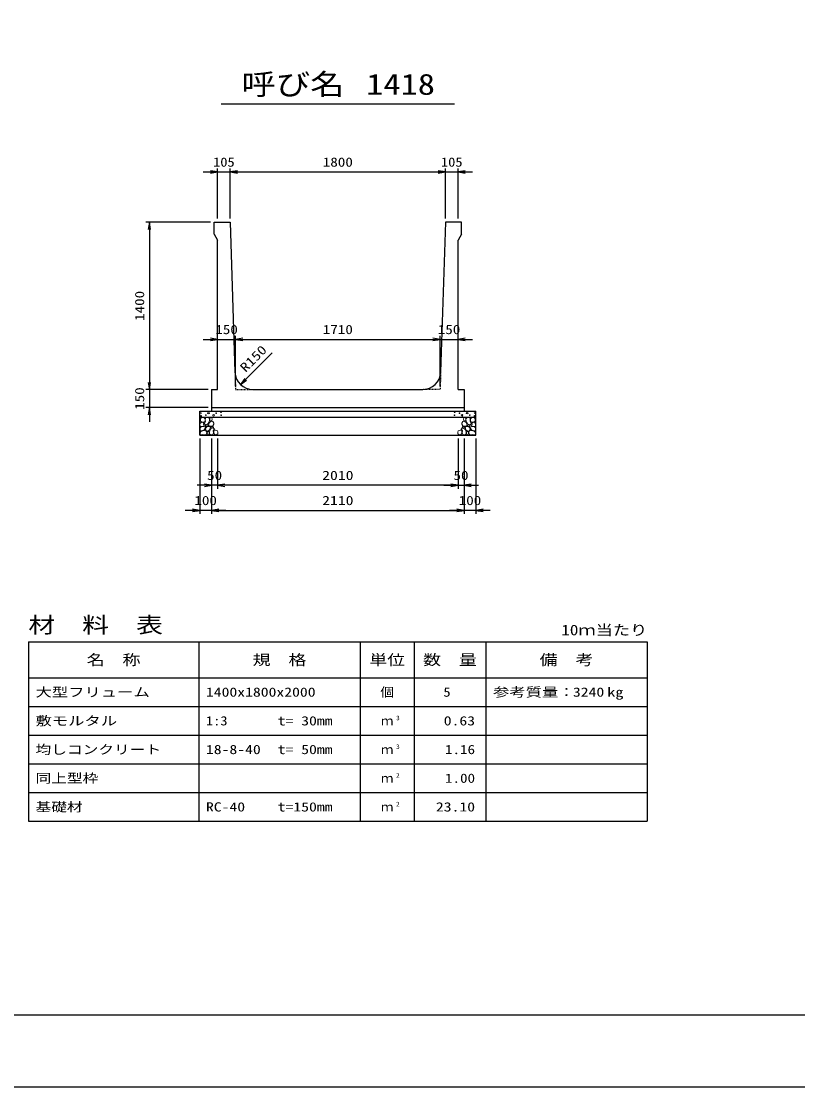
# Model space of a CAD drawing. Units: millimetres at full size. Extents: x 0 to 25230, y 0 to 17820.
# Drawn here: x 8469 to 14960, y 0 to 8910 of the extents above; entities that cross this region are included whole.
import ezdxf
from ezdxf.enums import TextEntityAlignment as Align

# ---------------------------------------------------------------- set-up
doc = ezdxf.new("R2010")
doc.units = ezdxf.units.MM
doc.linetypes.add('DASHED_SPACED', pattern=[12, 6, -6])
for name, color, linetype, lineweight in [('0_2', 7, 'Continuous', 25), ('D-DCR-HCHn', 4, 'Continuous', 9), ('D-MTR-FRAM', 7, 'Continuous', 25), ('D-MTR-LINE', 7, 'Continuous', 25), ('D-STR-DIM', 7, 'Continuous', 25), ('D-STR-STRn', 1, 'Continuous', 25), ('D-TTL', 2, 'Continuous', 25), ('D-TTL-TXT', 7, 'Continuous', 25)]:
    doc.layers.add(name, color=color, linetype=linetype, lineweight=lineweight)
doc.layers.add('D-MTR', color=7, linetype='Continuous')
doc.layers.add('D-MTR-TXT', color=7, linetype='Continuous')
doc.styles.add('ＭＳ ゴシック', font='')
doc.styles.get('ＭＳ ゴシック').set_extended_font_data('MS Gothic')

# ---------------------------------------------------------------- blocks, each defined once
blk = doc.blocks.new('open_arrow')
at = {"color": 0, "linetype": 'Continuous', "lineweight": -2}
blk.add_lwpolyline([(7.5, 1.25), (0, 0), (7.5, -1.25)], dxfattribs=at)

msp = doc.modelspace()

# ---------------------------------------------------------------- linework, layer by layer
at = {"layer": '0_2'}
for p, q in [((10060, 5420), (10060, 5000)), ((10110, 5420), (10110, 5000)), ((10110, 5420), (10110, 5000)), ((12120, 5420), (12120, 5000)), ((10230, 5030), (9940, 5030)), ((12120, 5030), (10110, 5030))]:
    msp.add_line(p, q, dxfattribs=at)
at = {"layer": 'D-DCR-HCHn'}
for points in [[(9965.46, 5550.356), (9960.26, 5534.753), (9967.194, 5524.352), (9984.53, 5522.618), (9996.366, 5527.699), (9991.464, 5539.954), (9994.932, 5546.889), (9987.997, 5553.823), (9977.596, 5557.29)], [(9998.399, 5593.696), (9982.796, 5597.163), (9968.928, 5590.228), (9967.194, 5574.626), (9970.661, 5562.491), (9987.997, 5557.29), (10000.132, 5557.29), (10005.333, 5565.958), (10005.333, 5585.028)], [(10012.267, 5595.429), (10007.067, 5579.827), (10008.8, 5562.491), (9996.665, 5543.421), (10012.267, 5534.753), (10029.603, 5543.421), (10040.005, 5557.29), (10043.472, 5579.827), (10040.005, 5591.962), (10029.603, 5597.163)], [(10015.735, 5534.753), (10007.067, 5527.819), (10010.534, 5522.618), (10022.669, 5522.618), (10027.87, 5524.352), (10031.337, 5531.286), (10026.136, 5536.487)], [(10041.739, 5553.823), (10033.071, 5533.02), (10040.005, 5524.352), (10060.808, 5524.352), (10069.476, 5527.819), (10078.144, 5539.954), (10078.144, 5550.356), (10069.476, 5564.224), (10059.074, 5565.958)], [(10045.206, 5591.962), (10045.206, 5571.159), (10053.874, 5565.958), (10062.542, 5571.159), (10064.275, 5583.294), (10062.542, 5593.696), (10050.407, 5597.163)], [(12188.261, 5553.823), (12196.929, 5533.02), (12189.995, 5524.352), (12169.192, 5524.352), (12160.524, 5527.819), (12151.856, 5539.954), (12151.856, 5550.356), (12160.524, 5564.224), (12170.926, 5565.958)], [(12184.794, 5591.962), (12184.794, 5571.159), (12176.126, 5565.958), (12167.458, 5571.159), (12165.725, 5583.294), (12167.458, 5593.696), (12179.593, 5597.163)], [(12217.733, 5595.429), (12222.933, 5579.827), (12221.2, 5562.491), (12233.335, 5543.421), (12217.733, 5534.753), (12200.397, 5543.421), (12189.995, 5557.29), (12186.528, 5579.827), (12189.995, 5591.962), (12200.397, 5597.163)], [(12214.265, 5534.753), (12222.933, 5527.819), (12219.466, 5522.618), (12207.331, 5522.618), (12202.13, 5524.352), (12198.663, 5531.286), (12203.864, 5536.487)], [(12231.601, 5593.696), (12247.204, 5597.163), (12261.072, 5590.228), (12262.806, 5574.626), (12259.339, 5562.491), (12242.003, 5557.29), (12229.868, 5557.29), (12224.667, 5565.958), (12224.667, 5585.028)], [(12264.54, 5550.356), (12269.74, 5534.753), (12262.806, 5524.352), (12245.47, 5522.618), (12233.634, 5527.699), (12238.536, 5539.954), (12235.068, 5546.889), (12242.003, 5553.823), (12252.404, 5557.29)], [(9998.366, 5492.757), (10011.208, 5512.019), (10009.603, 5516.834), (9991.946, 5521.65), (9975.894, 5520.045), (9964.658, 5510.414), (9963.052, 5499.177), (9964.658, 5487.941), (9977.499, 5484.731)], [(10004.787, 5452.627), (10016.023, 5457.443), (10019.234, 5473.494), (10012.813, 5484.731), (10001.577, 5487.941), (9987.13, 5486.336), (9971.078, 5479.915), (9963.052, 5470.284), (9963.052, 5459.048), (9967.868, 5452.627), (9987.13, 5454.232)], [(10043.311, 5492.757), (10051.337, 5512.019), (10044.916, 5520.045), (10025.654, 5520.045), (10017.628, 5516.834), (10009.603, 5505.598), (10009.603, 5495.967), (10017.628, 5483.125), (10027.259, 5481.52)], [(10040.101, 5457.443), (10040.101, 5476.705), (10032.075, 5481.52), (10024.049, 5476.705), (10022.444, 5465.469), (10024.049, 5455.837), (10035.285, 5452.627)], [(10070.599, 5454.232), (10075.415, 5468.679), (10073.81, 5484.731), (10085.046, 5502.388), (10070.599, 5510.414), (10054.548, 5502.388), (10044.916, 5489.546), (10041.706, 5468.679), (10044.916, 5457.443), (10054.548, 5452.627)], [(10067.389, 5510.414), (10075.415, 5516.834), (10072.204, 5521.65), (10060.968, 5521.65), (10056.153, 5520.045), (10052.942, 5513.624), (10057.758, 5508.808)], [(10083.441, 5455.837), (10097.887, 5452.627), (10110.729, 5459.048), (10112.334, 5473.494), (10109.124, 5484.731), (10093.072, 5489.546), (10081.836, 5489.546), (10077.02, 5481.52), (10077.02, 5463.863)], [(12146.559, 5455.837), (12132.113, 5452.627), (12119.271, 5459.048), (12117.666, 5473.494), (12120.876, 5484.731), (12136.928, 5489.546), (12148.164, 5489.546), (12152.98, 5481.52), (12152.98, 5463.863)], [(12159.401, 5454.232), (12154.585, 5468.679), (12156.19, 5484.731), (12144.954, 5502.388), (12159.401, 5510.414), (12175.452, 5502.388), (12185.084, 5489.546), (12188.294, 5468.679), (12185.084, 5457.443), (12175.452, 5452.627)], [(12162.611, 5510.414), (12154.585, 5516.834), (12157.796, 5521.65), (12169.032, 5521.65), (12173.847, 5520.045), (12177.058, 5513.624), (12172.242, 5508.808)], [(12186.689, 5492.757), (12178.663, 5512.019), (12185.084, 5520.045), (12204.346, 5520.045), (12212.372, 5516.834), (12220.397, 5505.598), (12220.397, 5495.967), (12212.372, 5483.125), (12202.741, 5481.52)], [(12189.899, 5457.443), (12189.899, 5476.705), (12197.925, 5481.52), (12205.951, 5476.705), (12207.556, 5465.469), (12205.951, 5455.837), (12194.715, 5452.627)], [(12225.213, 5452.627), (12213.977, 5457.443), (12210.766, 5473.494), (12217.187, 5484.731), (12228.423, 5487.941), (12242.87, 5486.336), (12258.922, 5479.915), (12266.948, 5470.284), (12266.948, 5459.048), (12262.132, 5452.627), (12242.87, 5454.232)], [(12231.634, 5492.757), (12218.792, 5512.019), (12220.397, 5516.834), (12238.054, 5521.65), (12254.106, 5520.045), (12265.342, 5510.414), (12266.948, 5499.177), (12265.342, 5487.941), (12252.501, 5484.731)]]:
    msp.add_lwpolyline(points, close=True, dxfattribs=at)
for centre, radius in [((9970.727, 5633.955), 3), ((10012.292, 5615.752), 3), ((10033.336, 5633.955), 7.5), ((10076.664, 5614.961), 7.5), ((10097.708, 5633.164), 3), ((10138.131, 5640.006), 3), ((10139.273, 5614.961), 3), ((12090.727, 5614.961), 3), ((12091.869, 5640.006), 3), ((12132.292, 5633.164), 3), ((12153.336, 5614.961), 7.5), ((12196.664, 5633.955), 7.5), ((12217.708, 5615.752), 3), ((12259.273, 5633.955), 3), ((9971.869, 5608.91), 3), ((12258.131, 5608.91), 3)]:
    msp.add_circle(centre, radius, dxfattribs=at)
at = {"layer": 'D-MTR-FRAM'}
for p, q in [((8527.5, 3720), (13702.5, 3720)), ((8527.5, 3720), (8527.5, 2220)), ((13702.5, 3720), (13702.5, 2220)), ((8527.5, 2220), (13702.5, 2220))]:
    msp.add_line(p, q, dxfattribs=at)
at = {"layer": 'D-MTR-LINE'}
for p, q in [((9952.5, 3720), (9952.5, 2220)), ((11302.5, 3720), (11302.5, 2220)), ((11752.5, 3720), (11752.5, 2220)), ((12352.5, 3720), (12352.5, 2220)), ((8527.5, 3420), (13702.5, 3420)), ((8527.5, 3180), (13702.5, 3180)), ((8527.5, 2940), (13702.5, 2940)), ((8527.5, 2700), (13702.5, 2700)), ((8527.5, 2460), (13702.5, 2460))]:
    msp.add_line(p, q, dxfattribs=at)
at = {"layer": 'D-STR-DIM'}
for p, q in [((10110, 7260), (10110, 7680)), ((10215, 7260), (10215, 7680)), ((10215, 7260), (10215, 7680)), ((12015, 7260), (12015, 7680)), ((12015, 7260), (12015, 7680)), ((12120, 7260), (12120, 7680)), ((9990, 7650), (10335, 7650)), ((10215, 7650), (12015, 7650)), ((11895, 7650), (12240, 7650)), ((10050, 7230), (9510, 7230)), ((9540, 7230), (9540, 5830)), ((9990, 6250), (10380, 6250)), ((10260, 5860), (10260, 6280)), ((10260, 5860), (10260, 6280)), ((10260, 6250), (11970, 6250)), ((11850, 6250), (12240, 6250)), ((11970, 5860), (11970, 6280)), ((11970, 5860), (11970, 6280)), ((10300.908, 5872.244), (10566.073, 6137.409)), ((9540, 5950), (9540, 5560)), ((10030, 5830), (9510, 5830)), ((10030, 5830), (9510, 5830)), ((10030, 5680), (9510, 5680)), ((9960, 5420), (9960, 4790)), ((10060, 5420), (10060, 4790)), ((10060, 5420), (10060, 4790)), ((12120, 5420), (12120, 5000)), ((12170, 5420), (12170, 4790)), ((12170, 5420), (12170, 4790)), ((12170, 5420), (12170, 5000)), ((12270, 5420), (12270, 4790)), ((12000, 5030), (12290, 5030)), ((10180, 4820), (9840, 4820)), ((10060, 4820), (12170, 4820)), ((12390, 4820), (12050, 4820))]:
    msp.add_line(p, q, dxfattribs=at)
at = {"layer": 'D-STR-STRn'}
for p, q in [((10080, 7230), (10215, 7230)), ((10080, 7130), (10080, 7230)), ((10215, 7230), (10255.333, 5975.181)), ((12015, 7230), (11974.667, 5975.181)), ((12150, 7230), (12015, 7230)), ((12150, 7130), (12150, 7230)), ((10080, 7130), (10110, 7080)), ((12150, 7130), (12120, 7080)), ((10110, 5830), (10110, 7080)), ((12120, 5830), (12120, 7080)), ((10060, 5830), (10060, 5680)), ((10060, 5830), (10110, 5830)), ((10405.256, 5830), (11824.744, 5830)), ((12120, 5830), (12170, 5830)), ((12170, 5830), (12170, 5680)), ((9960, 5450), (9960, 5650)), ((9960, 5650), (12270, 5650)), ((10060, 5680), (12170, 5680)), ((10060, 5680), (10060, 5650)), ((12170, 5680), (12170, 5650)), ((12270, 5450), (12270, 5650)), ((9960, 5600), (12270, 5600)), ((9960, 5450), (12270, 5450))]:
    msp.add_line(p, q, dxfattribs=at)
at = {"layer": 'D-STR-STRn', "color": 2, "linetype": 'DASHED_SPACED'}
for p, q in [((10255.333, 5975.181), (10260, 5830)), ((11974.667, 5975.181), (11970, 5830)), ((10260, 5830), (10405.256, 5830)), ((11970, 5830), (11824.744, 5830))]:
    msp.add_line(p, q, dxfattribs=at)
at = {"layer": 'D-STR-STRn'}
for centre, start, end in [((10405.256, 5980), 181.84102, 270), ((11824.744, 5980), 270, 358.15898)]:
    msp.add_arc(centre, 150, start, end, dxfattribs=at)
at = {"layer": 'D-TTL'}
for points in [[(0, 0), (25230, 0), (25230, 17820), (0, 17820)], [(600, 600), (24630, 600), (24630, 17220), (600, 17220)]]:
    msp.add_lwpolyline(points, close=True, dxfattribs=at)
at = {"layer": 'D-TTL-TXT'}
msp.add_line((10140, 8220), (12090, 8220), dxfattribs=at)

# ---------------------------------------------------------------- block references
at = {"layer": '0_2', "xscale": 8, "yscale": 8, "rotation": 180}
for p in [(10060, 5030), (12120, 5030)]:
    msp.add_blockref('open_arrow', p, dxfattribs=at)
at = {"layer": '0_2', "xscale": 8, "yscale": 8}
msp.add_blockref('open_arrow', (10110, 5030), dxfattribs=at)
msp.add_blockref('open_arrow', (10110, 5030), dxfattribs=at)
at = {"layer": 'D-STR-DIM', "xscale": 8, "yscale": 8}
for p, rotation in [((10110, 7650), 180), ((12015, 7650), 180), ((12015, 7650), 180), ((9540, 7230), 270), ((10110, 6250), 180), ((11970, 6250), 180), ((11970, 6250), 180), ((9540, 5830), 90), ((9540, 5830), 90), ((10300.908, 5872.244), 45), ((9540, 5680), 270), ((12120, 5030), 180), ((9960, 4820), 180), ((12170, 4820), 180), ((12170, 4820), 180)]:
    msp.add_blockref('open_arrow', p, dxfattribs=dict(at, rotation=rotation))
for p in [(10215, 7650), (10215, 7650), (12120, 7650), (10260, 6250), (10260, 6250), (12120, 6250), (12170, 5030), (10060, 4820), (10060, 4820), (12270, 4820)]:
    msp.add_blockref('open_arrow', p, dxfattribs=at)

# ---------------------------------------------------------------- texts
at = {"layer": '0_2', "style": 'ＭＳ ゴシック'}
for s, width, p in [('50', 1.2, (10085, 5112.5)), ('2010', 1.25, (11115, 5112.5))]:
    msp.add_text(s, height=76.98, dxfattribs=dict(at, width=width)).set_placement(p, align=Align.MIDDLE_CENTER)
at = {"layer": 'D-MTR', "style": 'ＭＳ ゴシック', "width": 1.25}
msp.add_text('材\u3000料\u3000表', height=132, dxfattribs=at).set_placement((8527.5, 3756), align=Align.BOTTOM_LEFT)
at = {"layer": 'D-MTR', "style": 'ＭＳ ゴシック', "width": 1.2}
msp.add_text('10ｍ当たり', height=87.98, dxfattribs=at).set_placement((13702.5, 3749), align=Align.BOTTOM_RIGHT)
at = {"layer": 'D-MTR-TXT', "style": 'ＭＳ ゴシック'}
for s, height, width, p in [('名\u3000称', 87.98, 1.25, (9240, 3570)), ('規\u3000格', 87.98, 1.25, (10627.5, 3570)), ('単位', 87.98, 1.25, (11527.5, 3570)), ('数\u3000量', 87.98, 1.25, (12052.5, 3570)), ('備\u3000考', 87.98, 1.25, (13027.5, 3570)), ('個', 76.98, 1.1, (11527.5, 3300))]:
    msp.add_text(s, height=height, dxfattribs=dict(at, width=width)).set_placement(p, align=Align.MIDDLE_CENTER)
for s, width, p in [('大型フリューム', 1.3, (8587.5, 3300)), ('1400x1800x2000', 1.25, (10012.5, 3300)), ('参考質量：    kg', 1.3, (12412.5, 3300)), ('敷モルタル', 1.3, (8587.5, 3060)), ('1:3', 1.15, (10012.5, 3060)), ('t= 30mm', 1.25, (10612.5, 3060)), ('均しコンクリート', 1.25, (8587.5, 2820)), ('18-8-40', 1.25, (10012.5, 2820)), ('t= 50mm', 1.25, (10612.5, 2820)), ('同上型枠', 1.25, (8587.5, 2580)), ('基礎材', 1.25, (8587.5, 2340)), ('RC-40', 1.25, (10012.5, 2340)), ('t=150mm', 1.25, (10612.5, 2340))]:
    msp.add_text(s, height=76.98, dxfattribs=dict(at, width=width)).set_placement(p, align=Align.MIDDLE_LEFT)
for s, width, p in [('5', 1.15, (12057.83, 3300)), ('3240', 1.25, (13342.5, 3300)), ('0.63', 1.25, (12262.5, 3060)), ('1.16', 1.2, (12262.5, 2820)), ('1.00', 1.2, (12262.5, 2580)), ('23.10', 1.25, (12262.5, 2340))]:
    msp.add_text(s, height=76.98, dxfattribs=dict(at, width=width)).set_placement(p, align=Align.MIDDLE_RIGHT)
for p in [(11527.5, 3060), (11527.5, 2820), (11527.5, 2580), (11527.5, 2340)]:
    msp.add_text('ｍ', height=76.98, dxfattribs=at).set_placement(p, align=Align.MIDDLE_CENTER)
at = {"layer": 'D-MTR-TXT', "style": 'ＭＳ ゴシック', "width": 1.15}
for s, p in [('3', (11602.5, 3053)), ('3', (11602.5, 2813)), ('2', (11602.5, 2573)), ('2', (11602.5, 2333))]:
    msp.add_text(s, height=38.49, dxfattribs=at).set_placement(p, align=Align.BOTTOM_LEFT)
at = {"layer": 'D-STR-DIM', "style": 'ＭＳ ゴシック'}
for s, width, p in [('105', 1.15, (10162.5, 7732.5)), ('1800', 1.2, (11115, 7732.5)), ('105', 1.15, (12067.5, 7732.5)), ('150', 1.2, (10185, 6332.5)), ('1710', 1.2, (11115, 6332.5)), ('150', 1.2, (12045, 6332.5)), ('50', 1.2, (12145, 5112.5)), ('100', 1.2, (10010, 4902.5)), ('2110', 1.25, (11115, 4902.5)), ('100', 1.2, (12220, 4902.5))]:
    msp.add_text(s, height=76.98, dxfattribs=dict(at, width=width)).set_placement(p, align=Align.MIDDLE_CENTER)
at = {"layer": 'D-STR-DIM', "style": 'ＭＳ ゴシック', "width": 1.2}
for s, p in [('1400', (9457.5, 6530)), ('150', (9457.5, 5755))]:
    msp.add_text(s, height=76.98, rotation=90, dxfattribs=at).set_placement(p, align=Align.MIDDLE_CENTER)
at = {"layer": 'D-STR-DIM', "style": 'ＭＳ ゴシック', "width": 1.25}
msp.add_text('R150', height=76.98, rotation=45, dxfattribs=at).set_placement((10359.318, 5953.281), align=Align.BOTTOM_LEFT)
at = {"layer": 'D-TTL-TXT', "style": 'ＭＳ ゴシック', "width": 1.2}
for s, p in [('呼び名', (10740, 8242.5)), ('1418', (11640, 8242.5))]:
    msp.add_text(s, height=176, dxfattribs=at).set_placement(p, align=Align.BOTTOM_CENTER)

doc.saveas('drawing.dxf')
